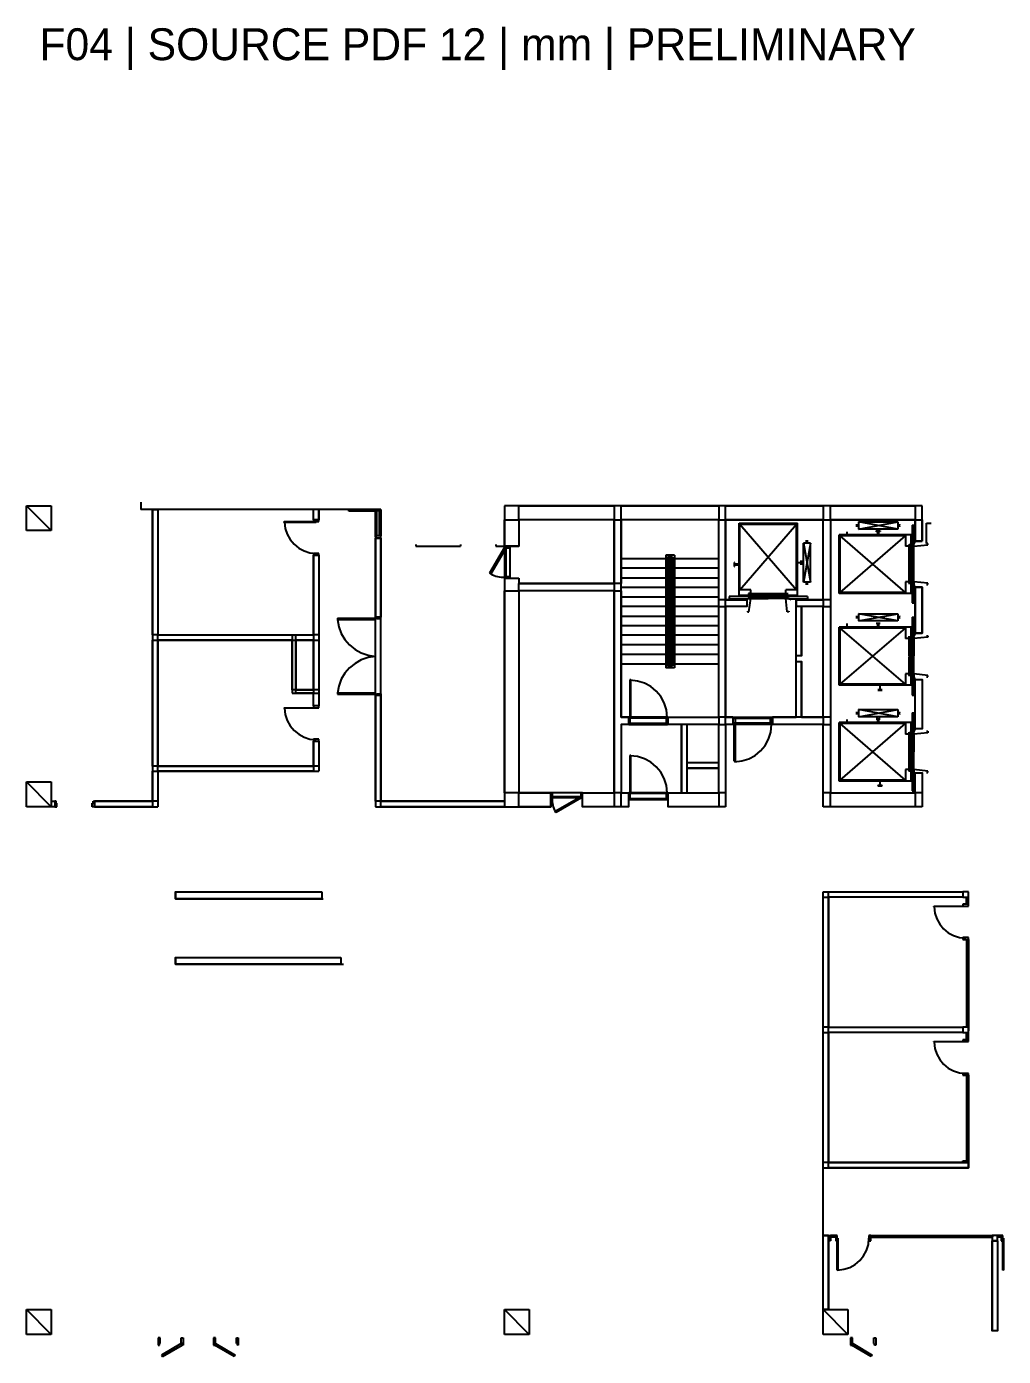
# Model space of a CAD drawing. Header units: millimetres. Extents: x -1062 to 473405, y -148599 to 38948.
# Drawn here: x 279636 to 307218, y -48599 to -11052 of the extents above; entities that cross this region are included whole.
import ezdxf

# ---------------------------------------------------------------- set-up
doc = ezdxf.new("R2010")
doc.units = ezdxf.units.MM
for name, color, linetype in [('COLUMN', 1, 'Continuous'), ('CORE_REF', 8, 'Continuous'), ('DOOR', 3, 'Continuous'), ('TITLE', 2, 'Continuous'), ('WALL', 7, 'Continuous'), ('WINDOW', 4, 'Continuous')]:
    doc.layers.add(name, color=color, linetype=linetype)

msp = doc.modelspace()

# ---------------------------------------------------------------- linework, layer by layer
at = {"layer": 'COLUMN'}
for p, q in [((280334.3, -25279), (279636.1, -24580.5)), ((279636.1, -24580.5), (280334.3, -24580.5)), ((279636.1, -25279), (279636.1, -24580.5)), ((280334.3, -24580.5), (280334.3, -25279)), ((280334.3, -25279), (279636.1, -25279)), ((280334.3, -33077.6), (279636.1, -32379.1)), ((279636.1, -32379.1), (280334.3, -32379.1)), ((279636.1, -33077.6), (279636.1, -32379.1)), ((280334.3, -32379.1), (280334.3, -33077.6)), ((280334.3, -33077.6), (279636.1, -33077.6)), ((280334.3, -47976.3), (279636.1, -47277.7)), ((279636.1, -47277.7), (280334.3, -47277.7)), ((279636.1, -47976.3), (279636.1, -47277.7)), ((280334.3, -47277.7), (280334.3, -47976.3)), ((293827.2, -47976.3), (293129, -47277.7)), ((293129, -47277.7), (293827.2, -47277.7)), ((293129, -47976.3), (293129, -47277.7)), ((293827.2, -47277.7), (293827.2, -47976.3)), ((302826.7, -47976.3), (302128.5, -47277.7)), ((302128.5, -47277.7), (302826.7, -47277.7)), ((302128.5, -47976.3), (302128.5, -47277.7)), ((302826.7, -47277.7), (302826.7, -47976.3)), ((280334.3, -47976.3), (279636.1, -47976.3)), ((293827.2, -47976.3), (293129, -47976.3)), ((302826.7, -47976.3), (302128.5, -47976.3))]:
    msp.add_line(p, q, dxfattribs=at)
at = {"layer": 'CORE_REF'}
for p, q in [((299754.9, -27108), (299754.9, -25075.8)), ((299754.9, -25075.8), (301405, -25075.8)), ((299780.3, -26955.6), (299780.3, -25101.2)), ((299780.3, -25101.2), (301379.6, -25101.2)), ((299780.3, -26955.6), (301379.6, -25101.2)), ((299780.3, -25101.2), (301379.6, -26955.6)), ((301379.6, -26955.6), (301379.6, -25101.2)), ((301405, -27108), (301405, -25075.8)), ((303080.5, -25177.4), (303080.5, -25101.2)), ((303080.5, -25101.2), (303080.5, -25126.6)), ((303080.5, -25126.6), (303093.2, -25126.6)), ((303093.2, -25139.3), (303080.5, -25139.3)), ((303080.5, -25139.3), (303080.5, -25177.4)), ((303105.9, -25126.6), (303093.2, -25126.6)), ((303105.9, -25139.3), (303093.2, -25139.3)), ((303105.9, -25126.6), (303131.3, -25126.6)), ((303131.3, -25139.3), (303105.9, -25139.3)), ((303131.3, -25037.7), (303131.3, -25240.9)), ((304235.6, -25240.9), (303131.3, -25037.7)), ((303131.3, -25037.7), (304235.6, -25037.7)), ((303131.3, -25240.9), (304235.6, -25037.7)), ((303131.3, -25126.6), (303131.3, -25139.3)), ((304235.6, -25037.7), (304235.6, -25240.9)), ((304235.6, -25126.6), (304261, -25126.6)), ((304235.6, -25139.3), (304261, -25139.3)), ((304273.7, -25126.6), (304261, -25126.6)), ((304261, -25139.3), (304273.7, -25139.3)), ((304286.4, -25101.2), (304273.7, -25126.6)), ((304273.7, -25139.3), (304286.4, -25177.4)), ((304286.4, -25177.4), (304286.4, -25101.2)), ((304641.8, -25126.6), (304641.8, -27323.9)), ((304641.8, -25126.6), (304730.6, -25126.6)), ((304705.3, -25634.7), (304705.3, -25126.6)), ((304616.4, -25406.1), (302585.5, -25406.1)), ((302585.5, -27057.2), (302585.5, -25406.1)), ((304451.4, -25431.5), (302610.9, -25431.5)), ((302610.9, -27031.8), (302610.9, -25431.5)), ((304451.4, -27031.8), (302610.9, -25431.5)), ((302610.9, -27031.8), (304451.4, -25431.5)), ((302801.3, -25317.1), (302801.3, -25393.3)), ((304235.6, -25240.9), (303131.3, -25240.9)), ((303626.3, -25304.4), (303626.3, -25291.7)), ((303626.3, -25291.7), (303740.6, -25291.7)), ((303677.1, -25304.4), (303626.3, -25304.4)), ((303677.1, -25342.5), (303677.1, -25304.4)), ((303677.1, -25406.1), (303677.1, -25342.5)), ((303689.8, -25406.1), (303677.1, -25406.1)), ((303740.6, -25304.4), (303689.8, -25304.4)), ((303689.8, -25304.4), (303689.8, -25342.5)), ((303689.8, -25342.5), (303689.8, -25406.1)), ((303740.6, -25291.7), (303740.6, -25304.4)), ((304451.4, -25431.5), (304451.4, -25723.6)), ((304616.4, -27057.2), (304616.4, -25406.1)), ((301773.1, -25634.7), (301570, -25634.7)), ((301570, -26739.7), (301570, -25634.7)), ((301773.1, -25634.7), (301570, -26739.7)), ((301570, -25634.7), (301773.1, -26739.7)), ((301633.5, -25583.9), (301709.6, -25583.9)), ((301671.6, -25583.9), (301633.5, -25583.9)), ((301671.6, -25583.9), (301671.6, -25609.3)), ((301684.3, -25583.9), (301671.6, -25583.9)), ((301671.6, -25609.3), (301671.6, -25634.7)), ((301709.6, -25583.9), (301684.3, -25583.9)), ((301773.1, -26739.7), (301773.1, -25634.7)), ((304552.9, -25723.6), (304451.4, -25723.6)), ((304552.9, -25723.6), (304552.9, -25672.8)), ((304552.9, -26231.6), (304552.9, -25685.5)), ((304591, -25685.5), (304552.9, -25685.5)), ((304591, -26231.6), (304591, -25685.5)), ((304654.5, -26765.1), (304654.5, -25685.5)), ((304654.5, -25685.5), (304692.6, -25685.5)), ((304730.6, -25583.9), (304692.6, -25660.1)), ((304692.6, -25723.6), (304692.6, -25660.1)), ((304692.6, -25660.1), (304705.3, -25660.1)), ((304692.6, -26765.1), (304692.6, -25685.5)), ((304692.6, -25723.6), (305086, -25685.5)), ((305086, -25647.4), (305048, -25647.4)), ((305086, -25685.5), (305086, -25647.4)), ((297685.9, -26079.2), (296429.3, -26079.2)), ((297927.1, -25977.6), (297685.9, -25977.6)), ((297685.9, -25977.6), (297685.9, -29152.9)), ((297876.3, -26028.4), (297736.7, -26028.4)), ((297736.7, -26028.4), (297736.7, -29102.1)), ((297876.3, -26079.2), (297736.7, -26079.2)), ((297774.7, -26079.2), (297774.7, -29051.3)), ((297825.5, -26079.2), (297825.5, -29051.3)), ((297876.3, -26079.2), (297863.6, -26079.2)), ((297876.3, -26028.4), (297876.3, -29102.1)), ((297927.1, -25977.6), (297927.1, -29152.9)), ((299183.7, -26079.2), (297927.1, -26079.2)), ((299628, -26180.8), (299615.3, -26180.8)), ((299615.3, -26180.8), (299615.3, -26295.1)), ((299628, -26231.6), (299628, -26180.8)), ((299640.7, -26231.6), (299628, -26231.6)), ((299628, -26282.4), (299628, -26244.3)), ((299628, -26244.3), (299640.7, -26244.3)), ((299691.4, -26231.6), (299640.7, -26231.6)), ((299640.7, -26244.3), (299691.4, -26244.3)), ((299729.5, -26231.6), (299691.4, -26231.6)), ((299691.4, -26244.3), (299729.5, -26244.3)), ((299729.5, -26244.3), (299729.5, -26231.6)), ((301392.3, -26193.5), (301392.3, -26180.8)), ((301392.3, -26180.8), (301430.4, -26180.8)), ((301430.4, -26193.5), (301392.3, -26193.5)), ((301430.4, -26180.8), (301455.8, -26180.8)), ((301455.8, -26193.5), (301430.4, -26193.5)), ((301455.8, -26180.8), (301468.5, -26180.8)), ((301468.5, -26193.5), (301455.8, -26193.5)), ((301468.5, -26180.8), (301493.9, -26180.8)), ((301493.9, -26193.5), (301468.5, -26193.5)), ((301493.9, -26180.8), (301506.6, -26180.8)), ((301506.6, -26193.5), (301493.9, -26193.5)), ((301506.6, -26180.8), (301506.6, -26130)), ((301506.6, -26130), (301506.6, -26244.3)), ((301506.6, -26244.3), (301506.6, -26193.5)), ((304552.9, -26765.1), (304552.9, -26231.6)), ((304591, -26231.6), (304552.9, -26231.6)), ((304591, -26765.1), (304591, -26231.6)), ((304654.5, -26231.6), (304692.6, -26231.6)), ((297685.9, -26345.9), (296429.3, -26345.9)), ((297685.9, -26625.4), (296429.3, -26625.4)), ((297774.7, -26345.9), (297736.7, -26345.9)), ((297774.7, -26625.4), (297736.7, -26625.4)), ((297876.3, -26345.9), (297825.5, -26345.9)), ((297876.3, -26625.4), (297825.5, -26625.4)), ((299183.7, -26345.9), (297927.1, -26345.9)), ((299183.7, -26625.4), (297927.1, -26625.4)), ((299615.3, -26295.1), (299628, -26295.1)), ((297685.9, -26892.1), (296429.3, -26892.1)), ((297774.7, -26892.1), (297736.7, -26892.1)), ((297876.3, -26892.1), (297825.5, -26892.1)), ((299183.7, -26892.1), (297927.1, -26892.1)), ((300084.9, -26955.6), (299780.3, -26955.6)), ((300084.9, -27057.2), (300084.9, -26955.6)), ((301379.6, -26955.6), (301075, -26955.6)), ((301075, -27057.2), (301075, -26955.6)), ((301773.1, -26739.7), (301570, -26739.7)), ((301671.6, -26777.8), (301633.5, -26777.8)), ((301709.6, -26790.5), (301633.5, -26790.5)), ((301671.6, -26765.1), (301671.6, -26739.7)), ((301671.6, -26777.8), (301671.6, -26765.1)), ((301684.3, -26777.8), (301671.6, -26777.8)), ((301709.6, -26777.8), (301684.3, -26777.8)), ((304451.4, -27031.8), (302610.9, -27031.8)), ((304451.4, -26727), (304451.4, -27031.8)), ((304552.9, -26727), (304451.4, -26727)), ((304552.9, -26727), (304552.9, -26790.5)), ((304591, -26765.1), (304552.9, -26765.1)), ((304654.5, -26765.1), (304692.6, -26765.1)), ((305086, -26765.1), (304692.6, -26727)), ((304692.6, -26727), (304692.6, -26803.2)), ((304692.6, -26803.2), (304705.3, -26803.2)), ((304730.6, -26879.4), (304692.6, -26803.2)), ((304705.3, -27323.9), (304705.3, -26815.9)), ((305048, -26803.2), (305086, -26803.2)), ((305086, -26803.2), (305086, -26765.1)), ((297685.9, -27158.8), (296429.3, -27158.8)), ((297774.7, -27158.8), (297736.7, -27158.8)), ((297876.3, -27158.8), (297825.5, -27158.8)), ((299183.7, -27158.8), (297927.1, -27158.8)), ((301684.3, -27146.1), (299475.6, -27146.1)), ((299475.6, -27146.1), (299475.6, -27235)), ((299475.6, -27209.6), (299996.1, -27209.6)), ((299754.9, -27108), (301405, -27108)), ((299932.6, -27235), (300008.8, -27196.9)), ((300084.9, -27196.9), (300008.8, -27196.9)), ((300008.8, -27196.9), (300008.8, -27209.6)), ((300084.9, -27057.2), (300021.4, -27057.2)), ((300034.1, -27057.2), (300580, -27057.2)), ((300034.1, -27095.3), (300034.1, -27057.2)), ((300034.1, -27095.3), (300580, -27095.3)), ((300034.1, -27146.1), (300580, -27146.1)), ((300034.1, -27146.1), (300034.1, -27196.9)), ((300034.1, -27196.9), (300580, -27196.9)), ((300034.1, -27578), (300084.9, -27196.9)), ((300580, -27057.2), (301113.1, -27057.2)), ((300580, -27095.3), (300580, -27057.2)), ((300580, -27095.3), (301113.1, -27095.3)), ((301113.1, -27146.1), (300580, -27146.1)), ((300580, -27196.9), (300580, -27146.1)), ((301113.1, -27196.9), (300580, -27196.9)), ((301075, -27057.2), (301138.5, -27057.2)), ((301113.1, -27578), (301075, -27196.9)), ((301075, -27196.9), (301151.1, -27196.9)), ((301113.1, -27095.3), (301113.1, -27057.2)), ((301113.1, -27146.1), (301113.1, -27196.9)), ((301151.1, -27196.9), (301151.1, -27209.6)), ((301227.3, -27235), (301151.1, -27196.9)), ((301163.8, -27209.6), (301684.3, -27209.6)), ((301684.3, -27146.1), (301684.3, -27235)), ((304616.4, -27057.2), (302585.5, -27057.2)), ((304641.8, -27323.9), (304730.6, -27323.9)), ((297685.9, -27425.6), (296429.3, -27425.6)), ((297685.9, -27705), (296429.3, -27705)), ((297774.7, -27425.6), (297736.7, -27425.6)), ((297774.7, -27705), (297736.7, -27705)), ((297876.3, -27425.6), (297825.5, -27425.6)), ((297876.3, -27705), (297825.5, -27705)), ((299183.7, -27425.6), (297927.1, -27425.6)), ((299183.7, -27705), (297927.1, -27705)), ((299996.1, -27552.6), (299996.1, -27578)), ((299996.1, -27578), (300034.1, -27578)), ((301163.8, -27578), (301113.1, -27578)), ((301163.8, -27552.6), (301163.8, -27578)), ((303080.5, -27768.5), (303080.5, -27692.3)), ((303080.5, -27692.3), (303080.5, -27730.4)), ((303080.5, -27730.4), (303093.2, -27730.4)), ((303093.2, -27743.1), (303080.5, -27743.1)), ((303080.5, -27743.1), (303080.5, -27768.5)), ((303105.9, -27730.4), (303093.2, -27730.4)), ((303105.9, -27743.1), (303093.2, -27743.1)), ((303105.9, -27730.4), (303131.3, -27730.4)), ((303131.3, -27743.1), (303105.9, -27743.1)), ((303131.3, -27628.8), (303131.3, -27832)), ((304235.6, -27832), (303131.3, -27628.8)), ((303131.3, -27628.8), (304235.6, -27628.8)), ((303131.3, -27832), (304235.6, -27628.8)), ((303131.3, -27730.4), (303131.3, -27743.1)), ((304235.6, -27628.8), (304235.6, -27832)), ((304261, -27730.4), (304235.6, -27730.4)), ((304235.6, -27730.4), (304235.6, -27743.1)), ((304235.6, -27743.1), (304261, -27743.1)), ((304273.7, -27730.4), (304261, -27730.4)), ((304261, -27743.1), (304273.7, -27743.1)), ((304286.4, -27692.3), (304273.7, -27730.4)), ((304273.7, -27743.1), (304286.4, -27768.5)), ((304286.4, -27768.5), (304286.4, -27692.3)), ((304641.8, -27730.4), (304641.8, -29927.7)), ((304641.8, -27730.4), (304730.6, -27730.4)), ((304705.3, -28238.4), (304705.3, -27730.4)), ((297685.9, -27971.7), (296429.3, -27971.7)), ((297774.7, -27971.7), (297736.7, -27971.7)), ((297876.3, -27971.7), (297825.5, -27971.7)), ((299183.7, -27971.7), (297927.1, -27971.7)), ((304616.4, -28009.8), (302585.5, -28009.8)), ((302585.5, -29648.3), (302585.5, -28009.8)), ((304451.4, -28035.2), (302610.9, -28035.2)), ((302610.9, -29622.9), (302610.9, -28035.2)), ((304451.4, -29622.9), (302610.9, -28035.2)), ((302610.9, -29622.9), (304451.4, -28035.2)), ((302801.3, -27908.2), (302801.3, -27984.4)), ((304235.6, -27832), (303131.3, -27832)), ((303626.3, -27895.5), (303740.6, -27895.5)), ((303677.1, -27908.2), (303626.3, -27908.2)), ((303677.1, -27946.3), (303677.1, -27908.2)), ((303677.1, -28009.8), (303677.1, -27946.3)), ((303689.8, -28009.8), (303677.1, -28009.8)), ((303740.6, -27908.2), (303689.8, -27908.2)), ((303689.8, -27908.2), (303689.8, -27946.3)), ((303689.8, -27946.3), (303689.8, -28009.8)), ((304451.4, -28035.2), (304451.4, -28327.3)), ((304616.4, -29648.3), (304616.4, -28009.8)), ((297685.9, -28238.4), (296429.3, -28238.4)), ((297685.9, -28505.2), (296429.3, -28505.2)), ((297774.7, -28238.4), (297736.7, -28238.4)), ((297774.7, -28505.2), (297736.7, -28505.2)), ((297876.3, -28238.4), (297825.5, -28238.4)), ((297876.3, -28505.2), (297825.5, -28505.2)), ((299183.7, -28238.4), (297927.1, -28238.4)), ((299183.7, -28505.2), (297927.1, -28505.2)), ((304552.9, -28327.3), (304451.4, -28327.3)), ((304552.9, -28327.3), (304552.9, -28263.8)), ((304552.9, -28822.7), (304552.9, -28289.2)), ((304591, -28289.2), (304552.9, -28289.2)), ((304591, -28822.7), (304591, -28289.2)), ((304654.5, -28289.2), (304654.5, -28822.7)), ((304654.5, -28289.2), (304692.6, -28289.2)), ((304730.6, -28174.9), (304692.6, -28263.8)), ((304692.6, -28327.3), (304692.6, -28263.8)), ((304692.6, -28263.8), (304705.3, -28263.8)), ((304692.6, -28289.2), (304692.6, -28822.7)), ((305086, -28289.2), (304692.6, -28327.3)), ((305048, -28251.1), (305086, -28251.1)), ((305086, -28251.1), (305086, -28289.2)), ((297685.9, -28784.6), (296429.3, -28784.6)), ((297774.7, -28784.6), (297736.7, -28784.6)), ((297876.3, -28784.6), (297825.5, -28784.6)), ((299183.7, -28784.6), (297927.1, -28784.6)), ((304552.9, -28822.7), (304591, -28822.7)), ((304552.9, -29368.9), (304552.9, -28835.4)), ((304552.9, -28835.4), (304591, -28835.4)), ((304591, -29368.9), (304591, -28835.4)), ((304654.5, -29368.9), (304654.5, -28822.7)), ((304692.6, -28822.7), (304654.5, -28822.7)), ((304692.6, -29368.9), (304692.6, -28822.7)), ((297685.9, -29051.3), (296429.3, -29051.3)), ((297927.1, -29152.9), (297685.9, -29152.9)), ((297774.7, -29051.3), (297736.7, -29051.3)), ((297876.3, -29102.1), (297736.7, -29102.1)), ((297876.3, -29051.3), (297774.7, -29051.3)), ((297876.3, -29051.3), (297863.6, -29051.3)), ((299183.7, -29051.3), (297927.1, -29051.3)), ((304616.4, -29648.3), (302585.5, -29648.3)), ((304451.4, -29622.9), (302610.9, -29622.9)), ((304451.4, -29330.8), (304451.4, -29622.9)), ((304552.9, -29330.8), (304451.4, -29330.8)), ((304552.9, -29330.8), (304552.9, -29394.3)), ((304591, -29368.9), (304552.9, -29368.9)), ((304654.5, -29368.9), (304692.6, -29368.9)), ((305086, -29368.9), (304692.6, -29330.8)), ((304692.6, -29330.8), (304692.6, -29394.3)), ((304692.6, -29394.3), (304705.3, -29394.3)), ((304730.6, -29483.2), (304692.6, -29394.3)), ((304705.3, -29927.7), (304705.3, -29419.7)), ((305048, -29407), (305086, -29407)), ((305086, -29407), (305086, -29368.9)), ((303727.9, -29775.3), (303677.1, -29775.3)), ((303677.1, -29788), (303791.3, -29788)), ((303740.6, -29673.7), (303727.9, -29673.7)), ((303727.9, -29673.7), (303727.9, -29737.2)), ((303727.9, -29737.2), (303727.9, -29775.3)), ((303740.6, -29737.2), (303740.6, -29673.7)), ((303740.6, -29775.3), (303740.6, -29737.2)), ((303791.3, -29775.3), (303740.6, -29775.3)), ((304641.8, -29927.7), (304730.6, -29927.7)), ((303080.5, -30473.9), (303080.5, -30397.7)), ((303080.5, -30397.7), (303080.5, -30423.1)), ((303131.3, -30334.2), (303131.3, -30537.4)), ((304235.6, -30537.4), (303131.3, -30334.2)), ((303131.3, -30334.2), (304235.6, -30334.2)), ((303131.3, -30537.4), (304235.6, -30334.2)), ((304235.6, -30334.2), (304235.6, -30537.4)), ((304286.4, -30397.7), (304273.7, -30423.1)), ((304286.4, -30473.9), (304286.4, -30397.7)), ((304616.4, -30702.5), (302585.5, -30702.5)), ((302585.5, -32353.7), (302585.5, -30702.5)), ((304451.4, -30727.9), (302610.9, -30727.9)), ((302610.9, -32328.3), (302610.9, -30727.9)), ((304451.4, -32328.3), (302610.9, -30727.9)), ((302610.9, -32328.3), (304451.4, -30727.9)), ((302801.3, -30613.6), (302801.3, -30689.8)), ((303080.5, -30423.1), (303093.2, -30435.8)), ((303093.2, -30435.8), (303080.5, -30435.8)), ((303080.5, -30435.8), (303080.5, -30473.9)), ((303093.2, -30435.8), (303105.9, -30435.8)), ((303105.9, -30435.8), (303131.3, -30435.8)), ((304235.6, -30537.4), (303131.3, -30537.4)), ((303677.1, -30600.9), (303626.3, -30600.9)), ((303626.3, -30600.9), (303740.6, -30600.9)), ((303677.1, -30613.6), (303677.1, -30600.9)), ((303677.1, -30639), (303677.1, -30613.6)), ((303677.1, -30651.7), (303677.1, -30639)), ((303677.1, -30702.5), (303677.1, -30651.7)), ((303677.1, -30715.2), (303677.1, -30702.5)), ((303689.8, -30715.2), (303677.1, -30715.2)), ((303740.6, -30600.9), (303689.8, -30600.9)), ((303689.8, -30600.9), (303689.8, -30613.6)), ((303689.8, -30613.6), (303689.8, -30639)), ((303689.8, -30639), (303689.8, -30651.7)), ((303689.8, -30651.7), (303689.8, -30702.5)), ((303689.8, -30702.5), (303689.8, -30715.2)), ((304261, -30435.8), (304235.6, -30435.8)), ((304273.7, -30435.8), (304261, -30435.8)), ((304273.7, -30423.1), (304273.7, -30435.8)), ((304273.7, -30435.8), (304286.4, -30473.9)), ((304451.4, -30727.9), (304451.4, -31032.7)), ((304616.4, -32353.7), (304616.4, -30702.5)), ((304641.8, -30423.1), (304641.8, -32633.1)), ((304641.8, -30423.1), (304730.6, -30423.1)), ((304705.3, -30943.8), (304705.3, -30423.1)), ((304552.9, -31032.7), (304451.4, -31032.7)), ((304552.9, -31032.7), (304552.9, -30969.2)), ((304552.9, -31528.1), (304552.9, -30994.6)), ((304591, -30994.6), (304552.9, -30994.6)), ((304591, -31528.1), (304591, -30994.6)), ((304654.5, -30994.6), (304654.5, -31528.1)), ((304654.5, -30994.6), (304692.6, -30994.6)), ((304730.6, -30880.3), (304692.6, -30956.5)), ((304692.6, -31032.7), (304692.6, -30956.5)), ((304692.6, -30956.5), (304705.3, -30956.5)), ((304692.6, -30994.6), (304692.6, -31528.1)), ((305086, -30994.6), (304692.6, -31032.7)), ((305048, -30943.8), (305086, -30943.8)), ((305086, -30943.8), (305086, -30994.6)), ((304552.9, -32074.2), (304552.9, -31528.1)), ((304591, -31528.1), (304552.9, -31528.1)), ((304591, -32074.2), (304591, -31528.1)), ((304654.5, -32074.2), (304654.5, -31528.1)), ((304692.6, -31528.1), (304654.5, -31528.1)), ((304692.6, -32074.2), (304692.6, -31528.1)), ((304451.4, -32023.4), (304451.4, -32328.3)), ((304552.9, -32023.4), (304451.4, -32023.4)), ((304552.9, -32023.4), (304552.9, -32086.9)), ((304591, -32074.2), (304552.9, -32074.2)), ((304654.5, -32074.2), (304692.6, -32074.2)), ((305086, -32074.2), (304692.6, -32023.4)), ((304692.6, -32023.4), (304692.6, -32099.6)), ((304692.6, -32099.6), (304705.3, -32099.6)), ((304730.6, -32175.8), (304692.6, -32099.6)), ((304705.3, -32633.1), (304705.3, -32125)), ((305048, -32112.3), (305086, -32112.3)), ((305086, -32112.3), (305086, -32074.2)), ((304616.4, -32353.7), (302585.5, -32353.7)), ((304451.4, -32328.3), (302610.9, -32328.3)), ((303727.9, -32480.7), (303677.1, -32480.7)), ((303677.1, -32480.7), (303677.1, -32493.4)), ((303677.1, -32493.4), (303791.3, -32493.4)), ((303740.6, -32379.1), (303727.9, -32379.1)), ((303727.9, -32379.1), (303727.9, -32442.6)), ((303727.9, -32442.6), (303727.9, -32468)), ((303727.9, -32468), (303727.9, -32480.7)), ((303740.6, -32442.6), (303740.6, -32379.1)), ((303740.6, -32468), (303740.6, -32442.6)), ((303740.6, -32480.7), (303740.6, -32468)), ((303791.3, -32480.7), (303740.6, -32480.7)), ((303791.3, -32493.4), (303791.3, -32480.7)), ((304641.8, -32633.1), (304730.6, -32633.1))]:
    msp.add_line(p, q, dxfattribs=at)
at = {"layer": 'DOOR'}
for p, q in [((288737.2, -24707.5), (289486.1, -24707.5)), ((288737.2, -24732.9), (288737.2, -24707.5)), ((289486.1, -24732.9), (288737.2, -24732.9)), ((289486.1, -24707.5), (289486.1, -24682.1)), ((289486.1, -24682.1), (289638.4, -24682.1)), ((289486.1, -24707.5), (289486.1, -24732.9)), ((289524.1, -24707.5), (289486.1, -24707.5)), ((289486.1, -25456.9), (289486.1, -24732.9)), ((289524.1, -24720.2), (289524.1, -24707.5)), ((289524.1, -25431.5), (289524.1, -24720.2)), ((289638.4, -24720.2), (289524.1, -24720.2)), ((289600.3, -25431.5), (289600.3, -24720.2)), ((289638.4, -24682.1), (289638.4, -24720.2)), ((289638.4, -24707.5), (289638.4, -25431.5)), ((286909.3, -25050.4), (286909.3, -25025)), ((286909.3, -25025), (287810.6, -25025)), ((287810.6, -25050.4), (286909.3, -25050.4)), ((286922.1, -25041.2), (286942, -25220.2)), ((287734.4, -24974.2), (287734.4, -25025)), ((287734.4, -25025), (287886.7, -25025)), ((287810.6, -25025), (287810.6, -25050.4)), ((287886.7, -25025), (287886.7, -24974.2)), ((286942, -25220.2), (286995.2, -25386.6)), ((286995.2, -25386.6), (287078.3, -25537.1)), ((289486.1, -25444.2), (289486.1, -25482.3)), ((289524.1, -25444.2), (289486.1, -25444.2)), ((289486.1, -25482.3), (289638.4, -25482.3)), ((289638.4, -25431.5), (289524.1, -25431.5)), ((289524.1, -25431.5), (289524.1, -25444.2)), ((289638.4, -25482.3), (289638.4, -25431.5)), ((287078.3, -25537.1), (287187.6, -25668)), ((287187.6, -25668), (287319.7, -25776)), ((287319.7, -25776), (287471, -25857.4)), ((287471, -25857.4), (287637.9, -25908.9)), ((293129, -25761.7), (292710.2, -26485.7)), ((293167.1, -25774.4), (292748.2, -26498.4)), ((293129, -25723.6), (293281.3, -25723.6)), ((293129, -25761.7), (293129, -25723.6)), ((293167.1, -25761.7), (293129, -25761.7)), ((293129, -25761.7), (293167.1, -25774.4)), ((293129, -25761.7), (293129, -26600)), ((293167.1, -25774.4), (293167.1, -25761.7)), ((293281.3, -25774.4), (293167.1, -25774.4)), ((293167.1, -25774.4), (293167.1, -26600)), ((293281.3, -25723.6), (293281.3, -25774.4)), ((293281.3, -25774.4), (293281.3, -26587.3)), ((287637.9, -25908.9), (287816.9, -25926.8)), ((287886.7, -25926.8), (287734.4, -25926.8)), ((287734.4, -25926.8), (287734.4, -25977.6)), ((287886.7, -25977.6), (287886.7, -25926.8)), ((292748.2, -26498.4), (292710.2, -26485.7)), ((292744.9, -26503.9), (292790, -26527.5)), ((292790, -26527.5), (292836.5, -26547.8)), ((292836.5, -26547.8), (292884.2, -26564.8)), ((292884.2, -26564.8), (292932.9, -26578.5)), ((292932.9, -26578.5), (292982.4, -26588.9)), ((292982.4, -26588.9), (293032.6, -26595.9)), ((293032.6, -26595.9), (293083.2, -26599.5)), ((293083.2, -26599.5), (293134.1, -26599.6)), ((293167.1, -26600), (293129, -26600)), ((293129, -26600), (293129, -26625.4)), ((293129, -26625.4), (293281.3, -26625.4)), ((293281.3, -26587.3), (293167.1, -26587.3)), ((293167.1, -26587.3), (293167.1, -26600)), ((293281.3, -26587.3), (293281.3, -26625.4)), ((288419.8, -27755.8), (289486.1, -27755.8)), ((288419.8, -27755.8), (288419.8, -27793.9)), ((289486.1, -27730.4), (289486.1, -27755.8)), ((289486.1, -29902.3), (289486.1, -27755.8)), ((289486.1, -27755.8), (289524.1, -27755.8)), ((289524.1, -27755.8), (289524.1, -27768.5)), ((289524.1, -27768.5), (289638.4, -27768.5)), ((289638.4, -27768.5), (289638.4, -27730.4)), ((289638.4, -29889.6), (289638.4, -27768.5)), ((288412.3, -27794.5), (288450.6, -27999.5)), ((288419.8, -27793.9), (289486.1, -27793.9)), ((288450.6, -27999.5), (288523.1, -28189.6)), ((288523.1, -28189.6), (288626.5, -28361.6)), ((288626.5, -28361.6), (288757.2, -28512.1)), ((288757.2, -28512.1), (288911.9, -28637.9)), ((288911.9, -28637.9), (289087.1, -28735.5)), ((289087.1, -28735.5), (289279.5, -28801.8)), ((289279.5, -28869.1), (289087.1, -28935.3)), ((289279.5, -28801.8), (289485.4, -28833.2)), ((289485.4, -28837.6), (289279.5, -28869.1)), ((288757.2, -29158.7), (288626.5, -29309.2)), ((288911.9, -29032.9), (288757.2, -29158.7)), ((289087.1, -28935.3), (288911.9, -29032.9)), ((288523.1, -29481.2), (288450.6, -29671.3)), ((288626.5, -29309.2), (288523.1, -29481.2)), ((296670.4, -29495.9), (296670.4, -30550.1)), ((296695.8, -29495.9), (296670.4, -29495.9)), ((296887.8, -29529.9), (296676.8, -29508.6)), ((296695.8, -30550.1), (296695.8, -29495.9)), ((297084.4, -29590.9), (296887.8, -29529.9)), ((297262.3, -29687.5), (297084.4, -29590.9)), ((288450.6, -29671.3), (288412.3, -29876.3)), ((288419.8, -29864.2), (289486.1, -29864.2)), ((288419.8, -29864.2), (288419.8, -29902.3)), ((288419.8, -29902.3), (289486.1, -29902.3)), ((289486.1, -29927.7), (289486.1, -29902.3)), ((289486.1, -29902.3), (289524.1, -29902.3)), ((289524.1, -29902.3), (289524.1, -29889.6)), ((289524.1, -29889.6), (289638.4, -29889.6)), ((289638.4, -29889.6), (289638.4, -29927.7)), ((297417.3, -29815.5), (297262.3, -29687.5)), ((297545.1, -29970.6), (297417.3, -29815.5)), ((297641.7, -30148.6), (297545.1, -29970.6)), ((286909.3, -30296.1), (286909.3, -30283.4)), ((286909.3, -30283.4), (287810.6, -30283.4)), ((287810.6, -30296.1), (286909.3, -30296.1)), ((286922.1, -30299.6), (286942, -30478.5)), ((287734.4, -30232.5), (287734.4, -30283.4)), ((287734.4, -30283.4), (287886.7, -30283.4)), ((287810.6, -30283.4), (287810.6, -30296.1)), ((287886.7, -30283.4), (287886.7, -30232.5)), ((297702.7, -30345.2), (297641.7, -30148.6)), ((297724, -30556.4), (297702.7, -30345.2)), ((286942, -30478.5), (286995.2, -30644.9)), ((286995.2, -30644.9), (287078.3, -30795.4)), ((296670.4, -30550.1), (296645.1, -30550.1)), ((296645.1, -30550.1), (296645.1, -30753.3)), ((296645.1, -30753.3), (296670.4, -30753.3)), ((296670.4, -30550.1), (296695.8, -30550.1)), ((296670.4, -30575.5), (296670.4, -30550.1)), ((296683.1, -30575.5), (296670.4, -30575.5)), ((296670.4, -30753.3), (296670.4, -30715.2)), ((296670.4, -30715.2), (296683.1, -30715.2)), ((296670.4, -30753.3), (297711.3, -30753.3)), ((296683.1, -30715.2), (296683.1, -30575.5)), ((297698.6, -30575.5), (296683.1, -30575.5)), ((296683.1, -30715.2), (297698.6, -30715.2)), ((297711.3, -30550.1), (296695.8, -30550.1)), ((297711.3, -30575.5), (297698.6, -30575.5)), ((297698.6, -30575.5), (297698.6, -30715.2)), ((297698.6, -30715.2), (297711.3, -30715.2)), ((297736.7, -30550.1), (297711.3, -30550.1)), ((297711.3, -30550.1), (297711.3, -30575.5)), ((297711.3, -30715.2), (297711.3, -30753.3)), ((297711.3, -30753.3), (297736.7, -30753.3)), ((297736.7, -30753.3), (297736.7, -30550.1)), ((299589.9, -30753.3), (299589.9, -30550.1)), ((299589.9, -30550.1), (299615.3, -30550.1)), ((299615.3, -30753.3), (299589.9, -30753.3)), ((299615.3, -30550.1), (299615.3, -30575.5)), ((299615.3, -30550.1), (300668.8, -30550.1)), ((299615.3, -30575.5), (299640.7, -30575.5)), ((299640.7, -30715.2), (299615.3, -30715.2)), ((299615.3, -30715.2), (299615.3, -30753.3)), ((299615.3, -31794.8), (299615.3, -30753.3)), ((299615.3, -30753.3), (299640.7, -30753.3)), ((299640.7, -30575.5), (299640.7, -30715.2)), ((299640.7, -30575.5), (300643.4, -30575.5)), ((300643.4, -30715.2), (299640.7, -30715.2)), ((299640.7, -30753.3), (299640.7, -31794.8)), ((300668.8, -30753.3), (299640.7, -30753.3)), ((300643.4, -30715.2), (300643.4, -30575.5)), ((300643.4, -30575.5), (300668.8, -30575.5)), ((300668.8, -30715.2), (300643.4, -30715.2)), ((300647.5, -30970.8), (300668.8, -30759.6)), ((300668.8, -30575.5), (300668.8, -30550.1)), ((300668.8, -30550.1), (300694.2, -30550.1)), ((300668.8, -30753.3), (300668.8, -30715.2)), ((300694.2, -30753.3), (300668.8, -30753.3)), ((287078.3, -30795.4), (287187.6, -30926.4)), ((287187.6, -30926.4), (287319.7, -31034.3)), ((287319.7, -31034.3), (287471, -31115.8)), ((287471, -31115.8), (287637.9, -31167.2)), ((300586.5, -31167.5), (300647.5, -30970.8)), ((287637.9, -31167.2), (287816.9, -31185.1)), ((287886.7, -31172.4), (287734.4, -31172.4)), ((287734.4, -31172.4), (287734.4, -31223.2)), ((287886.7, -31223.2), (287886.7, -31172.4)), ((300207.1, -31628.5), (300362.1, -31500.6)), ((300362.1, -31500.6), (300490, -31345.5)), ((300490, -31345.5), (300586.5, -31167.5)), ((296670.4, -31629.7), (296670.4, -32683.9)), ((296695.8, -31629.7), (296670.4, -31629.7)), ((296887.8, -31663.7), (296676.8, -31642.4)), ((296695.8, -32683.9), (296695.8, -31629.7)), ((297084.4, -31724.7), (296887.8, -31663.7)), ((297262.3, -31821.3), (297084.4, -31724.7)), ((297417.3, -31949.3), (297262.3, -31821.3)), ((299640.7, -31794.8), (299615.3, -31794.8)), ((299621.6, -31807.5), (299832.7, -31786.2)), ((299832.7, -31786.2), (300029.2, -31725.2)), ((300029.2, -31725.2), (300207.1, -31628.5)), ((297545.1, -32104.4), (297417.3, -31949.3)), ((297641.7, -32282.4), (297545.1, -32104.4)), ((297702.7, -32479.1), (297641.7, -32282.4)), ((297724, -32690.2), (297702.7, -32479.1)), ((280473.9, -32925.2), (280435.8, -32925.2)), ((280473.9, -32976), (280473.9, -32925.2)), ((280486.6, -32976), (280473.9, -32976)), ((280486.6, -33077.6), (280486.6, -32976)), ((281489.3, -33077.6), (281489.3, -32976)), ((281489.3, -32976), (281514.7, -32976)), ((281514.7, -32976), (281514.7, -32925.2)), ((281514.7, -32925.2), (281540.1, -32925.2)), ((281540.1, -32925.2), (281540.1, -33077.6)), ((294436.4, -32823.6), (294436.4, -32683.9)), ((294474.5, -32683.9), (294436.4, -32683.9)), ((294461.8, -32823.6), (294436.4, -32823.6)), ((294474.5, -32798.2), (294461.8, -32798.2)), ((294461.8, -32798.2), (294461.8, -32823.6)), ((295286.9, -32798.2), (294461.8, -32798.2)), ((295299.6, -32823.6), (294461.8, -32823.6)), ((295286.9, -32683.9), (294474.5, -32683.9)), ((294474.5, -32683.9), (294474.5, -32798.2)), ((294474.9, -32831.2), (294475, -32882.2)), ((294475, -32882.2), (294478.6, -32932.8)), ((294478.6, -32932.8), (294485.6, -32983)), ((294485.6, -32983), (294495.9, -33032.6)), ((294495.9, -33032.6), (294509.7, -33081.3)), ((295286.9, -32798.2), (294563.4, -33217.4)), ((295299.6, -32823.6), (294576.1, -33242.8)), ((295337.6, -32683.9), (295286.9, -32683.9)), ((295286.9, -32683.9), (295286.9, -32798.2)), ((295286.9, -32798.2), (295299.6, -32798.2)), ((295299.6, -32823.6), (295286.9, -32798.2)), ((295299.6, -32798.2), (295299.6, -32823.6)), ((295299.6, -32823.6), (295337.6, -32823.6)), ((295337.6, -32823.6), (295337.6, -32683.9)), ((296670.4, -32683.9), (296645.1, -32683.9)), ((296645.1, -32683.9), (296645.1, -32874.4)), ((296645.1, -32874.4), (296670.4, -32874.4)), ((296670.4, -32683.9), (296695.8, -32683.9)), ((296670.4, -32709.3), (296670.4, -32683.9)), ((296683.1, -32709.3), (296670.4, -32709.3)), ((296670.4, -32874.4), (296670.4, -32849)), ((296670.4, -32849), (296683.1, -32849)), ((296670.4, -32874.4), (297711.3, -32874.4)), ((296683.1, -32849), (296683.1, -32709.3)), ((297698.6, -32709.3), (296683.1, -32709.3)), ((296683.1, -32849), (297698.6, -32849)), ((297711.3, -32683.9), (296695.8, -32683.9)), ((297711.3, -32709.3), (297698.6, -32709.3)), ((297698.6, -32709.3), (297698.6, -32849)), ((297698.6, -32849), (297711.3, -32849)), ((297736.7, -32683.9), (297711.3, -32683.9)), ((297711.3, -32683.9), (297711.3, -32709.3)), ((297711.3, -32849), (297711.3, -32874.4)), ((297711.3, -32874.4), (297736.7, -32874.4)), ((297736.7, -32874.4), (297736.7, -32683.9)), ((280435.8, -33077.6), (280486.6, -33077.6)), ((281540.1, -33077.6), (281489.3, -33077.6)), ((294509.7, -33081.3), (294526.7, -33129)), ((294526.7, -33129), (294547, -33175.5)), ((294547, -33175.5), (294570.5, -33220.7)), ((294563.4, -33217.4), (294576.1, -33242.8)), ((305251.1, -35897.3), (305251.1, -35884.6)), ((305251.1, -35884.6), (306152.3, -35884.6)), ((306152.3, -35897.3), (305251.1, -35897.3)), ((305263.8, -35900.8), (305283.7, -36079.8)), ((306228.4, -35833.8), (306076.1, -35833.8)), ((306076.1, -35833.8), (306076.1, -35884.6)), ((306076.1, -35884.6), (306228.4, -35884.6)), ((306152.3, -35884.6), (306152.3, -35897.3)), ((306228.4, -35884.6), (306228.4, -35833.8)), ((305283.7, -36079.8), (305336.9, -36246.2)), ((305336.9, -36246.2), (305420, -36396.7)), ((305420, -36396.7), (305529.4, -36527.6)), ((305529.4, -36527.6), (305661.4, -36635.6)), ((305661.4, -36635.6), (305812.7, -36717)), ((305812.7, -36717), (305979.6, -36768.5)), ((305979.6, -36768.5), (306158.6, -36786.4)), ((306228.4, -36773.7), (306076.1, -36773.7)), ((306076.1, -36773.7), (306076.1, -36824.5)), ((306228.4, -36824.5), (306228.4, -36773.7)), ((306076.1, -36824.5), (306228.4, -36824.5)), ((305251.1, -39720.4), (305251.1, -39707.7)), ((305251.1, -39707.7), (306152.3, -39707.7)), ((306152.3, -39720.4), (305251.1, -39720.4)), ((305263.8, -39723.9), (305283.7, -39902.9)), ((306228.4, -39656.9), (306076.1, -39656.9)), ((306076.1, -39656.9), (306076.1, -39707.7)), ((306076.1, -39707.7), (306228.4, -39707.7)), ((306152.3, -39707.7), (306152.3, -39720.4)), ((306228.4, -39707.7), (306228.4, -39656.9)), ((305283.7, -39902.9), (305336.9, -40069.3)), ((305336.9, -40069.3), (305420, -40219.8)), ((305420, -40219.8), (305529.4, -40350.7)), ((305529.4, -40350.7), (305661.4, -40458.7)), ((305661.4, -40458.7), (305812.7, -40540.1)), ((305812.7, -40540.1), (305979.6, -40591.6)), ((305979.6, -40591.6), (306158.6, -40609.5)), ((306228.4, -40609.5), (306076.1, -40609.5)), ((306076.1, -40609.5), (306076.1, -40660.3)), ((306076.1, -40660.3), (306228.4, -40660.3)), ((306228.4, -40660.3), (306228.4, -40609.5)), ((302483.9, -45182), (302483.9, -45334.4)), ((302522, -45182), (302483.9, -45182)), ((302483.9, -45334.4), (302522, -45334.4)), ((302522, -45334.4), (302522, -45182)), ((302522, -45258.2), (302547.4, -45258.2)), ((302522, -46160), (302522, -45258.2)), ((302547.4, -45258.2), (302547.4, -46160)), ((303405.3, -45443.7), (303423.2, -45264.5)), ((303423.2, -45182), (303423.2, -45334.4)), ((303474, -45182), (303423.2, -45182)), ((303423.2, -45334.4), (303474, -45334.4)), ((303474, -45334.4), (303474, -45182)), ((307155, -45182), (307155, -45334.4)), ((307205.8, -45182), (307155, -45182)), ((307155, -45334.4), (307205.8, -45334.4)), ((307205.8, -45334.4), (307205.8, -45182)), ((307205.8, -45258.2), (307218.5, -45258.2)), ((307205.8, -46160), (307205.8, -45258.2)), ((307218.5, -45258.2), (307218.5, -46160)), ((303164.6, -45894.2), (303272.5, -45762)), ((303272.5, -45762), (303353.9, -45610.7)), ((303353.9, -45610.7), (303405.3, -45443.7)), ((302547.4, -46160), (302522, -46160)), ((302538.2, -46159.9), (302717, -46140)), ((302717, -46140), (302883.4, -46086.7)), ((302883.4, -46086.7), (303033.7, -46003.6)), ((303033.7, -46003.6), (303164.6, -45894.2)), ((307218.5, -46160), (307205.8, -46160))]:
    msp.add_line(p, q, dxfattribs=at)
at = {"layer": 'WALL'}
for p, q in [((282860.2, -24478.9), (282860.2, -24682.1)), ((289638.4, -24682.1), (282860.2, -24682.1)), ((283190.2, -24682.1), (283190.2, -32925.2)), ((283342.5, -24682.1), (283342.5, -28225.7)), ((287734.4, -24974.2), (287734.4, -24682.1)), ((287886.7, -24974.2), (287886.7, -24682.1)), ((304921, -24580.5), (293129, -24580.5)), ((293129, -24580.5), (293129, -25723.6)), ((304921, -25583.9), (304921, -24580.5)), ((287886.7, -24974.2), (287734.4, -24974.2)), ((293535.2, -24974.2), (293535.2, -25723.6)), ((296226.2, -24974.2), (293535.2, -24974.2)), ((296226.2, -24974.2), (296226.2, -26777.8)), ((296429.3, -30550.1), (296429.3, -24974.2)), ((299183.7, -24974.2), (296429.3, -24974.2)), ((299183.7, -30550.1), (299183.7, -24974.2)), ((299374.1, -24974.2), (302128.5, -24974.2)), ((299374.1, -27235), (299374.1, -24974.2)), ((302128.5, -27235), (302128.5, -24974.2)), ((302331.6, -24974.2), (302331.6, -32683.9)), ((302331.6, -24974.2), (304730.6, -24974.2)), ((304730.6, -24974.2), (304730.6, -25583.9)), ((305048, -25647.4), (305048, -25075.8)), ((305048, -25075.8), (305174.9, -25075.8)), ((289486.1, -25495), (289486.1, -27730.4)), ((289486.1, -25495), (289638.4, -25495)), ((289638.4, -27730.4), (289638.4, -25495)), ((290628.5, -25672.8), (290628.5, -25723.6)), ((290628.5, -25723.6), (291885.1, -25723.6)), ((291885.1, -25672.8), (291885.1, -25723.6)), ((292887.9, -25672.8), (292887.9, -25723.6)), ((292887.9, -25723.6), (293129, -25723.6)), ((293129, -25723.6), (293535.2, -25723.6)), ((304730.6, -25583.9), (304921, -25583.9)), ((287886.7, -25977.6), (287734.4, -25977.6)), ((287734.4, -25977.6), (287734.4, -28225.7)), ((287886.7, -25977.6), (287886.7, -30232.5)), ((293129, -26625.4), (293129, -33077.6)), ((293129, -26625.4), (293535.2, -26625.4)), ((293535.2, -26625.4), (293535.2, -26777.8)), ((296226.2, -26777.8), (293535.2, -26777.8)), ((293535.2, -26981), (293535.2, -32683.9)), ((296226.2, -26981), (293535.2, -26981)), ((296226.2, -26981), (296226.2, -32683.9)), ((304921, -26879.4), (304730.6, -26879.4)), ((304730.6, -26879.4), (304730.6, -28174.9)), ((304921, -28174.9), (304921, -26879.4)), ((299970.7, -27235), (299374.1, -27235)), ((299970.7, -27235), (299970.7, -27425.6)), ((302128.5, -27235), (301366.9, -27235)), ((301366.9, -27235), (301366.9, -27425.6)), ((289486.1, -27730.4), (289638.4, -27730.4)), ((299970.7, -27425.6), (299374.1, -27425.6)), ((299374.1, -30550.1), (299374.1, -27425.6)), ((302128.5, -27425.6), (301366.9, -27425.6)), ((301366.9, -30550.1), (301366.9, -27425.6)), ((301519.3, -28822.7), (301519.3, -27425.6)), ((302128.5, -30550.1), (302128.5, -27425.6)), ((283342.5, -28225.7), (287734.4, -28225.7)), ((283342.5, -28378.2), (287137.8, -28378.2)), ((283342.5, -31934.5), (283342.5, -28378.2)), ((287137.8, -28378.2), (287137.8, -29876.9)), ((287239.4, -29775.3), (287239.4, -28378.2)), ((287239.4, -28378.2), (287734.4, -28378.2)), ((287734.4, -28378.2), (287734.4, -29775.3)), ((304730.6, -28174.9), (304921, -28174.9)), ((301519.3, -30550.1), (301519.3, -28975.1)), ((304730.6, -29483.2), (304921, -29483.2)), ((304730.6, -30880.3), (304730.6, -29483.2)), ((304921, -29483.2), (304921, -30880.3)), ((287137.8, -29876.9), (287734.4, -29876.9)), ((287734.4, -29775.3), (287239.4, -29775.3)), ((287734.4, -30232.5), (287734.4, -29876.9)), ((289638.4, -29927.7), (289486.1, -29927.7)), ((289486.1, -29927.7), (289486.1, -33077.6)), ((289638.4, -32925.2), (289638.4, -29927.7)), ((287886.7, -30232.5), (287734.4, -30232.5)), ((296632.4, -30550.1), (296429.3, -30550.1)), ((296632.4, -30753.3), (296429.3, -30753.3)), ((296429.3, -30753.3), (296429.3, -32683.9)), ((296632.4, -30550.1), (296632.4, -30753.3)), ((297749.4, -30550.1), (299183.7, -30550.1)), ((297749.4, -30753.3), (297749.4, -30550.1)), ((299183.7, -30753.3), (297749.4, -30753.3)), ((298130.2, -30753.3), (298130.2, -32683.9)), ((298282.5, -30753.3), (298282.5, -32683.9)), ((299183.7, -32683.9), (299183.7, -30753.3)), ((299577.2, -30550.1), (299374.1, -30550.1)), ((299577.2, -30753.3), (299374.1, -30753.3)), ((299374.1, -30753.3), (299374.1, -33077.6)), ((299577.2, -30550.1), (299577.2, -30753.3)), ((300694.2, -30550.1), (300694.2, -30753.3)), ((302128.5, -30550.1), (300694.2, -30550.1)), ((302128.5, -30753.3), (300694.2, -30753.3)), ((302128.5, -33077.6), (302128.5, -30753.3)), ((304921, -30880.3), (304730.6, -30880.3)), ((287734.4, -31223.2), (287886.7, -31223.2)), ((287734.4, -31223.2), (287734.4, -31934.5)), ((287886.7, -31223.2), (287886.7, -32074.2)), ((298282.5, -31832.9), (299183.7, -31832.9)), ((287734.4, -31934.5), (283342.5, -31934.5)), ((283342.5, -32074.2), (283342.5, -33077.6)), ((283342.5, -32074.2), (287886.7, -32074.2)), ((298282.5, -31985.3), (299183.7, -31985.3)), ((304730.6, -32683.9), (304730.6, -32125)), ((304730.6, -32125), (304921, -32125)), ((304921, -32125), (304921, -33077.6)), ((280334.3, -32925.2), (280435.8, -32925.2)), ((280435.8, -32925.2), (280435.8, -33077.6)), ((283190.2, -32925.2), (281552.8, -32925.2)), ((281552.8, -32925.2), (281552.8, -33077.6)), ((293129, -32925.2), (289638.4, -32925.2)), ((294436.4, -32683.9), (293535.2, -32683.9)), ((294436.4, -33077.6), (294436.4, -32683.9)), ((295337.6, -33077.6), (295337.6, -32683.9)), ((295337.6, -32683.9), (296226.2, -32683.9)), ((296429.3, -32683.9), (296632.4, -32683.9)), ((296632.4, -32683.9), (296632.4, -33077.6)), ((297749.4, -32683.9), (299183.7, -32683.9)), ((297749.4, -33077.6), (297749.4, -32683.9)), ((302331.6, -32683.9), (304730.6, -32683.9)), ((280435.8, -33077.6), (280334.3, -33077.6)), ((281552.8, -33077.6), (283342.5, -33077.6)), ((289486.1, -33077.6), (293129, -33077.6)), ((293129, -33077.6), (294436.4, -33077.6)), ((296632.4, -33077.6), (295337.6, -33077.6)), ((299374.1, -33077.6), (297749.4, -33077.6)), ((304921, -33077.6), (302128.5, -33077.6)), ((283837.6, -35478.2), (287975.6, -35478.2)), ((283837.6, -35478.2), (283837.6, -35681.4)), ((302128.5, -43276.8), (302128.5, -35478.2)), ((302128.5, -35478.2), (306076.1, -35478.2)), ((302280.8, -39301.3), (302280.8, -35630.6)), ((306076.1, -35630.6), (302280.8, -35630.6)), ((306076.1, -35478.2), (306076.1, -35630.6)), ((283837.6, -35681.4), (288013.7, -35681.4)), ((283837.6, -37332.6), (288508.7, -37332.6)), ((283837.6, -37332.6), (283837.6, -37523.1)), ((283837.6, -37523.1), (288584.9, -37523.1)), ((302280.8, -39301.3), (306076.1, -39301.3)), ((306076.1, -39301.3), (306076.1, -39453.7)), ((302280.8, -43124.4), (302280.8, -39453.7)), ((306076.1, -39453.7), (302280.8, -39453.7)), ((306228.4, -43124.4), (302280.8, -43124.4)), ((306228.4, -43276.8), (306228.4, -43124.4)), ((302128.5, -45182), (302128.5, -43276.8)), ((302128.5, -43276.8), (306228.4, -43276.8)), ((302128.5, -47277.7), (302128.5, -45182)), ((302280.8, -45182), (302128.5, -45182)), ((302280.8, -47277.7), (302280.8, -45182)), ((306901.2, -45334.4), (306901.2, -47874.6)), ((307053.5, -45334.4), (306901.2, -45334.4)), ((307053.5, -45334.4), (307053.5, -47874.6))]:
    msp.add_line(p, q, dxfattribs=at)
for points in [[(283342.5, -24682.1), (283342.5, -28225.7), (283190.2, -28225.7), (283190.2, -24682.1), (283342.5, -24682.1)], [(287734.4, -24974.2), (287734.4, -24682.1), (287735, -24682.1), (287735, -24680), (287885, -24680), (287885, -24682.1), (287886.7, -24682.1), (287886.7, -24974.2), (287885, -24974.2), (287885, -24975), (287735, -24975), (287735, -24974.2), (287734.4, -24974.2)], [(296226.2, -24974.2), (293535.2, -24974.2), (293535.2, -24580.5), (296226.2, -24580.5), (296226.2, -24974.2)], [(299183.7, -24580.5), (299183.7, -24974.2), (296429.3, -24974.2), (296429.3, -24580.5), (299183.7, -24580.5)], [(302128.5, -24580.5), (302128.5, -24974.2), (299374.1, -24974.2), (299374.1, -24580.5), (302128.5, -24580.5)], [(304730.6, -24580.5), (304730.6, -24974.2), (302331.6, -24974.2), (302331.6, -24580.5), (304730.6, -24580.5)], [(293535.2, -24974.2), (293535.2, -25723.6), (293129, -25723.6), (293129, -24974.2), (293535.2, -24974.2)], [(296429.3, -24974.2), (296429.3, -26777.8), (296226.2, -26777.8), (296226.2, -24974.2), (296429.3, -24974.2)], [(299374.1, -24974.2), (299374.1, -27235), (299183.7, -27235), (299183.7, -24974.2), (299374.1, -24974.2)], [(302331.6, -27235), (302128.5, -27235), (302128.5, -24974.2), (302331.6, -24974.2), (302331.6, -27235)], [(304921, -25583.9), (304730.6, -25583.9), (304730.6, -24974.2), (304921, -24974.2), (304921, -25583.9)], [(289640, -25495), (289640, -27730), (289638.4, -27730), (289638.4, -27730.4), (289486.1, -27730.4), (289486.1, -27730), (289485, -27730), (289485, -25495), (289486.1, -25495), (289638.4, -25495), (289640, -25495)], [(287886.7, -28225.7), (287734.4, -28225.7), (287734.4, -25977.6), (287886.7, -25977.6), (287886.7, -28225.7)], [(293535.2, -26981), (293535.2, -32683.9), (293129, -32683.9), (293129, -26981), (293535.2, -26981)], [(296226.2, -26777.8), (296226.2, -26981), (293535.2, -26981), (293535.2, -26777.8), (296226.2, -26777.8)], [(296226.2, -26981), (296429.3, -26981), (296429.3, -30550.1), (296632.4, -30550.1), (296632.4, -30753.3), (296429.3, -30753.3), (296429.3, -32683.9), (296226.2, -32683.9), (296226.2, -30753.3), (296226.2, -30550.1), (296226.2, -26981)], [(304920, -28174.9), (304920, -28175), (304730, -28175), (304730, -26880), (304730.6, -26880), (304730.6, -26879.4), (304921, -26879.4), (304921, -28174.9), (304920, -28174.9)], [(299970.7, -27235), (299970.7, -27425.6), (299374.1, -27425.6), (299374.1, -27235), (299970.7, -27235)], [(302128.5, -27235), (302128.5, -27425.6), (301519.3, -27425.6), (301519.3, -28822.7), (301366.9, -28822.7), (301366.9, -27425.6), (301366.9, -27235), (302128.5, -27235)], [(299374.1, -27425.6), (299374.1, -30550.1), (299183.7, -30550.1), (299183.7, -27425.6), (299374.1, -27425.6)], [(302331.6, -27425.6), (302331.6, -30550.1), (302128.5, -30550.1), (302128.5, -27425.6), (302331.6, -27425.6)], [(283342.5, -28378.2), (283342.5, -31934.5), (283190.2, -31934.5), (283190.2, -28378.2), (283342.5, -28378.2)], [(287137.8, -28225.7), (287137.8, -28378.2), (283342.5, -28378.2), (283342.5, -28225.7), (287137.8, -28225.7)], [(287239.4, -28378.2), (287239.4, -29775.3), (287137.8, -29775.3), (287137.8, -28378.2), (287239.4, -28378.2)], [(287239.4, -28225.7), (287734.4, -28225.7), (287734.4, -28378.2), (287239.4, -28378.2), (287239.4, -28225.7)], [(287886.7, -28378.2), (287886.7, -29775.3), (287734.4, -29775.3), (287734.4, -28378.2), (287886.7, -28378.2)], [(302128.5, -30550.1), (302128.5, -30753.3), (300694.2, -30753.3), (300694.2, -30550.1), (301366.9, -30550.1), (301366.9, -28975.1), (301519.3, -28975.1), (301519.3, -30550.1), (302128.5, -30550.1)], [(304730, -30880), (304730, -29485), (304730.6, -29485), (304730.6, -29483.2), (304921, -29483.2), (304921, -30880.3), (304730.6, -30880.3), (304730.6, -30880), (304730, -30880)], [(287734.4, -29775.3), (287734.4, -29876.9), (287239.4, -29876.9), (287239.4, -29775.3), (287734.4, -29775.3)], [(287886.7, -29876.9), (287886.7, -30232.5), (287734.4, -30232.5), (287734.4, -29876.9), (287886.7, -29876.9)], [(289638.4, -29927.7), (289638.4, -32925.2), (289486.1, -32925.2), (289486.1, -29927.7), (289638.4, -29927.7)], [(298130, -32683.9), (298130, -30755), (298130.2, -30755), (298130.2, -30753.3), (297749.4, -30753.3), (297749.4, -30550.1), (299183.7, -30550.1), (299183.7, -30753.3), (299374.1, -30753.3), (299374.1, -32683.9), (299183.7, -32683.9), (299183.7, -33077.6), (297749.4, -33077.6), (297749.4, -32683.9), (298130, -32683.9)], [(298282.5, -30753.3), (298282.5, -31832.9), (299183.7, -31832.9), (299183.7, -30753.3), (298282.5, -30753.3)], [(299577.2, -30550.1), (299577.2, -30753.3), (299374.1, -30753.3), (299374.1, -30550.1), (299577.2, -30550.1)], [(302331.6, -30753.3), (302331.6, -32683.9), (302128.5, -32683.9), (302128.5, -30753.3), (302331.6, -30753.3)], [(287886.7, -31223.2), (287886.7, -31934.5), (287734.4, -31934.5), (287734.4, -31223.2), (287886.7, -31223.2)], [(283342.5, -32074.2), (283342.5, -32925.2), (283190.2, -32925.2), (283190.2, -32074.2), (283342.5, -32074.2)], [(287734.4, -31934.5), (287734.4, -32074.2), (283342.5, -32074.2), (283342.5, -31934.5), (287734.4, -31934.5)], [(299183.7, -31985.3), (298282.5, -31985.3), (298282.5, -32683.9), (299183.7, -32683.9), (299183.7, -31985.3)], [(304921, -32683.9), (304730.6, -32683.9), (304730.6, -32125), (304921, -32125), (304921, -32683.9)], [(283190.2, -32925.2), (283190.2, -33077.6), (281552.8, -33077.6), (281552.8, -32925.2), (283190.2, -32925.2)], [(293129, -32925.2), (293129, -33077.6), (289638.4, -33077.6), (289638.4, -32925.2), (293129, -32925.2)], [(294436.4, -32683.9), (294436.4, -33077.6), (293535.2, -33077.6), (293535.2, -32683.9), (294436.4, -32683.9)], [(296226.2, -32683.9), (296226.2, -33077.6), (295337.6, -33077.6), (295337.6, -32683.9), (296226.2, -32683.9)], [(296632.4, -32683.9), (296632.4, -33077.6), (296429.3, -33077.6), (296429.3, -32683.9), (296632.4, -32683.9)], [(302331.6, -32683.9), (304730.6, -32683.9), (304730.6, -33077.6), (302331.6, -33077.6), (302331.6, -32683.9)], [(287975.6, -35478.2), (287975.6, -35681.4), (283837.6, -35681.4), (283837.6, -35478.2), (287975.6, -35478.2)], [(302280.8, -35630.6), (302280.8, -39301.3), (302128.5, -39301.3), (302128.5, -35630.6), (302280.8, -35630.6)], [(306076.1, -35478.2), (306076.1, -35630.6), (302280.8, -35630.6), (302280.8, -35478.2), (306076.1, -35478.2)], [(288508.7, -37332.6), (288508.7, -37523.1), (283837.6, -37523.1), (283837.6, -37332.6), (288508.7, -37332.6)], [(302280.8, -39453.7), (302280.8, -39301.3), (306076.1, -39301.3), (306076.1, -39453.7), (302280.8, -39453.7)], [(302280.8, -39453.7), (302280.8, -43124.4), (302128.5, -43124.4), (302128.5, -39453.7), (302280.8, -39453.7)], [(302280.8, -43276.8), (302280.8, -43124.4), (306228.4, -43124.4), (306228.4, -43276.8), (302280.8, -43276.8)], [(302280.8, -45182), (302280.8, -47277.7), (302128.5, -47277.7), (302128.5, -45182), (302280.8, -45182)], [(307053.5, -45334.4), (307053.5, -47874.6), (306901.2, -47874.6), (306901.2, -45334.4), (307053.5, -45334.4)]]:
    msp.add_lwpolyline(points, close=True, dxfattribs=at)
at = {"layer": 'WINDOW'}
for p, q in [((306228.4, -35478.2), (306076.1, -35478.2)), ((306076.1, -35630.6), (306228.4, -35630.6)), ((306177.7, -35833.8), (306177.7, -35630.6)), ((306228.4, -35630.6), (306228.4, -35478.2)), ((306228.4, -35884.6), (306228.4, -35630.6)), ((306177.7, -36824.5), (306177.7, -39301.3)), ((306228.4, -36824.5), (306228.4, -39402.9)), ((306228.4, -39301.3), (306076.1, -39301.3)), ((306228.4, -39453.7), (306228.4, -39301.3)), ((306076.1, -39453.7), (306228.4, -39453.7)), ((306177.7, -39656.9), (306177.7, -39453.7)), ((306228.4, -39707.7), (306228.4, -39453.7)), ((306177.7, -40660.3), (306177.7, -43073.6)), ((306228.4, -40660.3), (306228.4, -43124.4)), ((306076.1, -43124.4), (306076.1, -43073.6)), ((306076.1, -43073.6), (306228.4, -43073.6)), ((306228.4, -43124.4), (306076.1, -43124.4)), ((306228.4, -43073.6), (306228.4, -43124.4)), ((302280.8, -45334.4), (302280.8, -45182)), ((302280.8, -45182), (302331.6, -45182)), ((302331.6, -45334.4), (302280.8, -45334.4)), ((302522, -45182), (302331.6, -45182)), ((302331.6, -45182), (302331.6, -45334.4)), ((302483.9, -45232.8), (302331.6, -45232.8)), ((303474, -45182), (306952, -45182)), ((303474, -45232.8), (306901.2, -45232.8)), ((306901.2, -45182), (306901.2, -45334.4)), ((307053.5, -45182), (306901.2, -45182)), ((307205.8, -45182), (307002.7, -45182)), ((307053.5, -45334.4), (307053.5, -45182)), ((307155, -45232.8), (307053.5, -45232.8)), ((283406, -48077.9), (283355.2, -48077.9)), ((283355.2, -48077.9), (283355.2, -48281.1)), ((283355.2, -48281.1), (283393.3, -48281.1)), ((283393.3, -48281.1), (283393.3, -48230.3)), ((283393.3, -48230.3), (283406, -48230.3)), ((283406, -48230.3), (283406, -48077.9)), ((284002.6, -48230.3), (283444.1, -48560.5)), ((283469.5, -48598.6), (284028, -48281.1)), ((284002.6, -48230.3), (284002.6, -48077.9)), ((284002.6, -48077.9), (284053.4, -48077.9)), ((284028, -48230.3), (284002.6, -48230.3)), ((284028, -48281.1), (284002.6, -48230.3)), ((284028, -48281.1), (284028, -48230.3)), ((284053.4, -48281.1), (284028, -48281.1)), ((284053.4, -48077.9), (284053.4, -48281.1)), ((284967.3, -48077.9), (284916.5, -48077.9)), ((284916.5, -48077.9), (284916.5, -48281.1)), ((284916.5, -48281.1), (284941.9, -48281.1)), ((284941.9, -48281.1), (284941.9, -48230.3)), ((284941.9, -48230.3), (284967.3, -48230.3)), ((284941.9, -48281.1), (284967.3, -48230.3)), ((285500.4, -48598.6), (284941.9, -48281.1)), ((284967.3, -48230.3), (284967.3, -48077.9)), ((284967.3, -48230.3), (285525.8, -48560.5)), ((285563.9, -48230.3), (285563.9, -48077.9)), ((285563.9, -48077.9), (285614.6, -48077.9)), ((285589.2, -48230.3), (285563.9, -48230.3)), ((285589.2, -48281.1), (285589.2, -48230.3)), ((285614.6, -48281.1), (285589.2, -48281.1)), ((285614.6, -48077.9), (285614.6, -48281.1)), ((302953.6, -48077.9), (302902.8, -48077.9)), ((302902.8, -48077.9), (302902.8, -48281.1)), ((302902.8, -48281.1), (302940.9, -48281.1)), ((302940.9, -48281.1), (302940.9, -48230.3)), ((302940.9, -48230.3), (302953.6, -48230.3)), ((302940.9, -48281.1), (302966.3, -48230.3)), ((303486.7, -48598.6), (302940.9, -48281.1)), ((302953.6, -48230.3), (302953.6, -48077.9)), ((302966.3, -48230.3), (303512.1, -48560.5)), ((303562.9, -48230.3), (303562.9, -48077.9)), ((303562.9, -48077.9), (303613.6, -48077.9)), ((303575.6, -48230.3), (303562.9, -48230.3)), ((303575.6, -48281.1), (303575.6, -48230.3)), ((303613.6, -48281.1), (303575.6, -48281.1)), ((303613.6, -48077.9), (303613.6, -48281.1)), ((283444.1, -48560.5), (283469.5, -48598.6)), ((285525.8, -48560.5), (285500.4, -48598.6)), ((303512.1, -48560.5), (303486.7, -48598.6))]:
    msp.add_line(p, q, dxfattribs=at)

# ---------------------------------------------------------------- texts
at = {"layer": 'TITLE'}
msp.add_text('F04 | SOURCE PDF 12 | mm | PRELIMINARY', height=900, dxfattribs=at).set_placement((280000, -12000))

doc.saveas('drawing.dxf')
